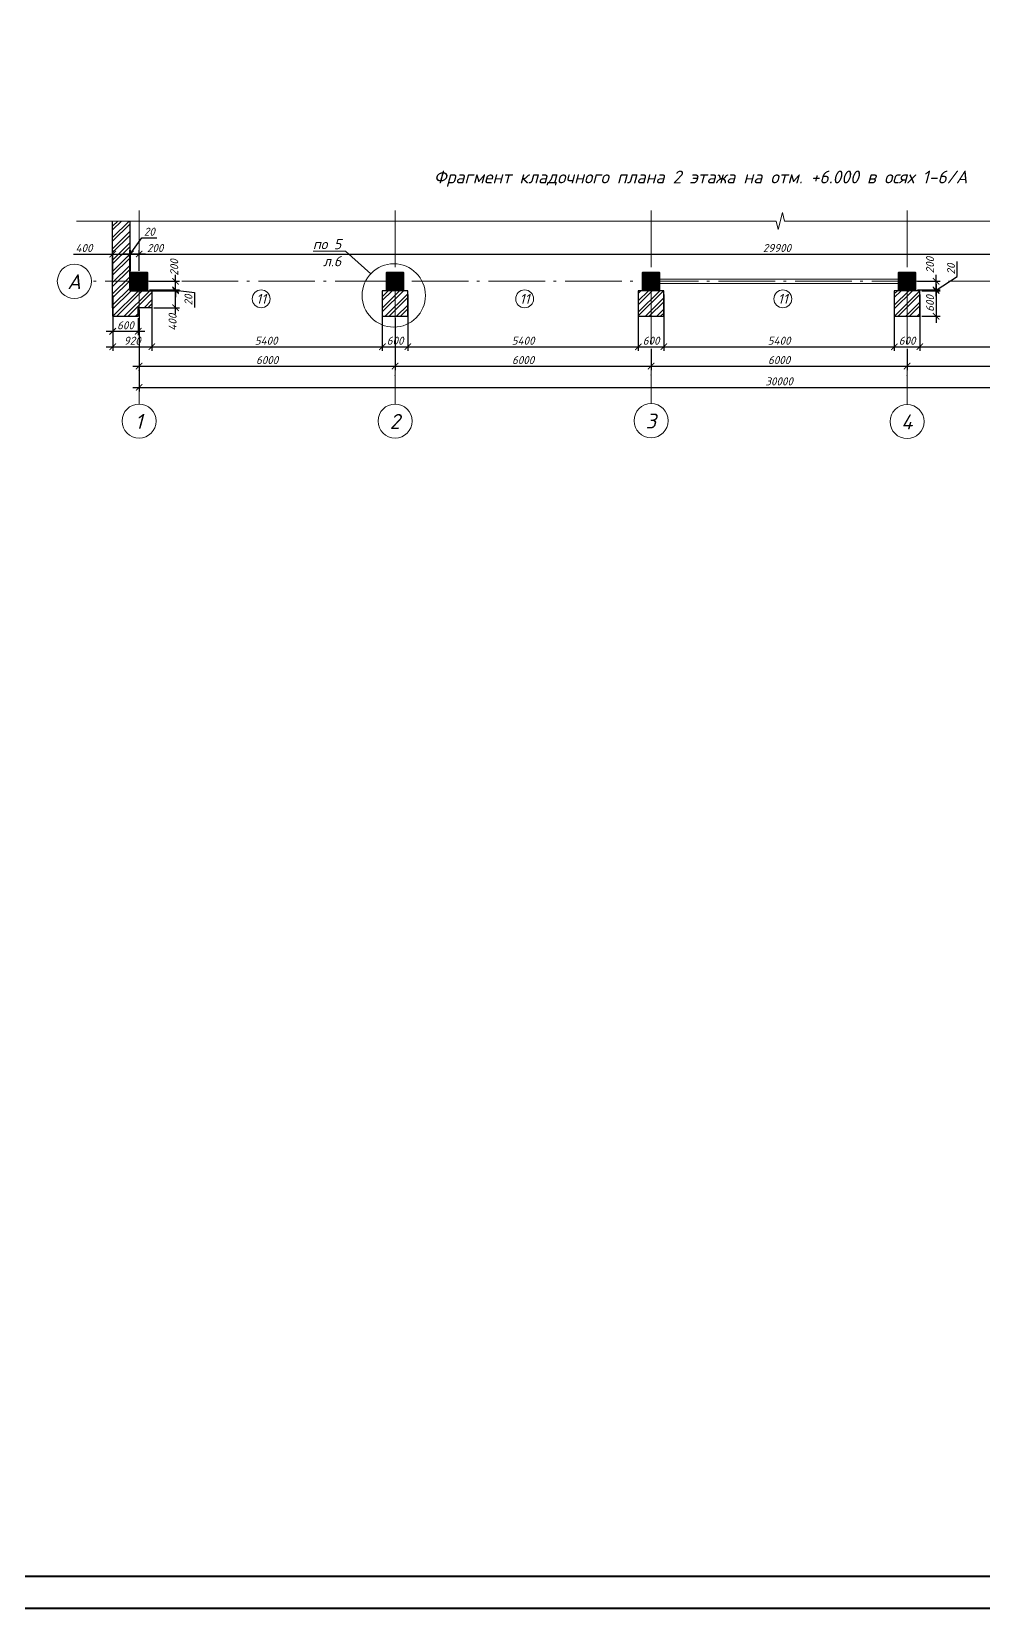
# Model space of a CAD drawing. Header units: millimetres. Extents: x -238377 to 196118, y -123284 to 30177.
# Drawn here: x -217173 to -194862, y -123214 to -86257 of the extents above; entities that cross this region are included whole.
import ezdxf
from ezdxf import colors
from ezdxf.entities.mleader import LeaderData, LeaderLine
from ezdxf.enums import TextEntityAlignment as Align
from ezdxf.math import Vec2, Vec3

# ---------------------------------------------------------------- set-up
doc = ezdxf.new("R2010")
doc.units = ezdxf.units.MM
doc.header["$MEASUREMENT"] = 0
doc.linetypes.add('Double Dashed', pattern=[1797.222233, 1325, -211.666656, 63.333344, -197.222233])
doc.layers.get('0').update_dxf_attribs({"lineweight": 5})
doc.layers.add('#Hatch', color=7, linetype='Continuous', lineweight=5, true_color=0x4d4d4d)
doc.layers.add('#Каркас', color=7, linetype='Continuous', lineweight=5, true_color=0x757575)
for name, color, linetype, lineweight in [('#Выноски', 150, 'Continuous', 15), ('#Оси', 7, 'Continuous', 5), ('#размеры', 7, 'Continuous', 5), ('0_Ном._пера__99', 7, 'Continuous', 40), ('колонны_Ном._пера__94', 252, 'Continuous', 13), ('колонны_Ном._пера__99', 7, 'Continuous', 40), ('оси_Ном._пера__96', 7, 'Continuous', 5), ('оси_Ном._пера__97', 7, 'Continuous', 20)]:
    doc.layers.add(name, color=color, linetype=linetype, lineweight=lineweight)
doc.layers.add('#стены наруж', color=7, linetype='Continuous')
doc.layers.add('колонны', color=7, linetype='Continuous')
doc.styles.get("Standard").update_dxf_attribs({"font": 'isocpeui.ttf'})
doc.styles.add('STEP PR', font='isocpeui.ttf')
doc.dimstyles.new('SPDS', dxfattribs={"dimscale": 10, "dimtxt": 2.5, "dimasz": 2, "dimexe": 1.25, "dimexo": 0.625, "dimtad": 1, "dimdec": 0, "dimrnd": 0.001, "dimtxsty": 'STEP PR', "dimblk": 'ARCHTICK', "dimcen": 2.5, "dimdle": 2, "dimclrd": 256, "dimclre": 256, "dimclrt": 7, "dimadec": 0, "dimazin": 2, "dimtfac": 0.75, "dimtdec": 0, "dimtmove": 1, "dimatfit": 3, "dimfxl": 1, "dimtolj": 1, "dimarcsym": 1})

# ---------------------------------------------------------------- blocks, each defined once
blk = doc.blocks.new('_ArchTick')
at = {"color": 0, "linetype": 'ByBlock', "const_width": 0.15}
blk.add_lwpolyline([(-0.5, -0.5), (0.5, 0.5)], dxfattribs=at)
blk = doc.blocks.new('*D183')
at = {"layer": '#размеры', "lineweight": -2, "transparency": 16777216}
for p, q in [((-214801, -91472), (-184601, -91472)), ((-214651, -91864), (-214651, -91378)), ((-184751, -91844), (-184751, -91378))]:
    blk.add_line(p, q, dxfattribs=at)
at = {"layer": 'Defpoints', "color": 0, "transparency": 16777216}
for p in [(-184751, -91472), (-214651, -91911), (-184751, -91891)]:
    blk.add_point(p, dxfattribs=at)
at = {"layer": '#размеры', "lineweight": -2, "transparency": 16777216, "xscale": 150, "yscale": 150, "zscale": 150, "rotation": 180}
blk.add_blockref('_ArchTick', (-214651, -91472), dxfattribs=at)
at = {"layer": '#размеры', "lineweight": -2, "transparency": 16777216, "xscale": 150, "yscale": 150, "zscale": 150}
blk.add_blockref('_ArchTick', (-184751, -91472), dxfattribs=at)
at = {"layer": '#размеры', "color": 7, "transparency": 16777216, "insert": (-199701, -91331), "char_height": 187.5, "attachment_point": 5, "style": 'STEP PR'}
blk.add_mtext('\\A1;29900', dxfattribs=at)
blk = doc.blocks.new('*D184')
at = {"layer": '#размеры', "lineweight": -2, "transparency": 16777216}
for p, q in [((-215271, -92440), (-215271, -93738)), ((-214351, -92778), (-214351, -93738)), ((-215421, -93644), (-214201, -93644))]:
    blk.add_line(p, q, dxfattribs=at)
at = {"layer": 'Defpoints', "color": 0, "transparency": 16777216}
for p in [(-215271, -92393), (-214351, -92731), (-214351, -93644)]:
    blk.add_point(p, dxfattribs=at)
at = {"layer": '#размеры', "lineweight": -2, "transparency": 16777216, "xscale": 150, "yscale": 150, "zscale": 150, "rotation": 180}
blk.add_blockref('_ArchTick', (-215271, -93644), dxfattribs=at)
at = {"layer": '#размеры', "lineweight": -2, "transparency": 16777216, "xscale": 150, "yscale": 150, "zscale": 150}
blk.add_blockref('_ArchTick', (-214351, -93644), dxfattribs=at)
at = {"layer": '#размеры', "color": 7, "transparency": 16777216, "insert": (-214811, -93503), "char_height": 187.5, "attachment_point": 5, "style": 'STEP PR'}
blk.add_mtext('\\A1;920', dxfattribs=at)
blk = doc.blocks.new('*D185')
at = {"layer": '#размеры', "lineweight": -2, "transparency": 16777216}
for p, q in [((-214351, -92631), (-214351, -93738)), ((-208951, -92468), (-208951, -93738)), ((-214501, -93644), (-208801, -93644))]:
    blk.add_line(p, q, dxfattribs=at)
at = {"layer": 'Defpoints', "color": 0, "transparency": 16777216}
for p in [(-214351, -92584), (-208951, -92421), (-208951, -93644)]:
    blk.add_point(p, dxfattribs=at)
at = {"layer": '#размеры', "lineweight": -2, "transparency": 16777216, "xscale": 150, "yscale": 150, "zscale": 150, "rotation": 180}
blk.add_blockref('_ArchTick', (-214351, -93644), dxfattribs=at)
at = {"layer": '#размеры', "lineweight": -2, "transparency": 16777216, "xscale": 150, "yscale": 150, "zscale": 150}
blk.add_blockref('_ArchTick', (-208951, -93644), dxfattribs=at)
at = {"layer": '#размеры', "color": 7, "transparency": 16777216, "insert": (-211673, -93503), "char_height": 187.5, "attachment_point": 5, "style": 'STEP PR'}
blk.add_mtext('\\A1;5400', dxfattribs=at)
blk = doc.blocks.new('*D186')
at = {"layer": '#размеры', "lineweight": -2, "transparency": 16777216}
for p, q in [((-208351, -92468), (-208351, -93738)), ((-202951, -92530), (-202951, -93738)), ((-208501, -93644), (-202801, -93644))]:
    blk.add_line(p, q, dxfattribs=at)
at = {"layer": 'Defpoints', "color": 0, "transparency": 16777216}
for p in [(-208351, -92421), (-202951, -92484), (-202951, -93644)]:
    blk.add_point(p, dxfattribs=at)
at = {"layer": '#размеры', "lineweight": -2, "transparency": 16777216, "xscale": 150, "yscale": 150, "zscale": 150, "rotation": 180}
blk.add_blockref('_ArchTick', (-208351, -93644), dxfattribs=at)
at = {"layer": '#размеры', "lineweight": -2, "transparency": 16777216, "xscale": 150, "yscale": 150, "zscale": 150}
blk.add_blockref('_ArchTick', (-202951, -93644), dxfattribs=at)
at = {"layer": '#размеры', "color": 7, "transparency": 16777216, "insert": (-205651, -93503), "char_height": 187.5, "attachment_point": 5, "style": 'STEP PR'}
blk.add_mtext('\\A1;5400', dxfattribs=at)
blk = doc.blocks.new('Колонна_15_1', base_point=(22379, 71856))
at = {"layer": 'колонны_Ном._пера__94', "linetype": 'Continuous', "true_color": 0x7d7d7d}
blk.add_hatch(color=8, dxfattribs=at).paths.add_polyline_path([(22179, 71647), (22579, 71647), (22579, 72047), (22179, 72047)])
blk.add_hatch(color=8, dxfattribs=at).paths.add_polyline_path([(22179, 71647), (22579, 71647), (22579, 72047), (22179, 72047)])
at = {"layer": 'колонны_Ном._пера__99', "linetype": 'Continuous', "flags": 128}
blk.add_lwpolyline([(22179, 71647), (22579, 71647), (22579, 72047), (22179, 72047)], close=True, dxfattribs=at)
at = {"layer": 'колонны_Ном._пера__99', "color": 8, "linetype": 'Continuous', "true_color": 0x737373, "flags": 128}
blk.add_lwpolyline([(22179, 71647), (22579, 71647), (22579, 72047), (22179, 72047)], close=True, dxfattribs=at)
at = {"layer": 'оси_Ном._пера__96', "color": 253, "lineweight": 5, "true_color": 0x9c9c9c}
for points in [[(22179, 71847), (22579, 71847)], [(22179, 71847), (22579, 71847)], [(22379, 72047), (22379, 71647)], [(22379, 72047), (22379, 71647)]]:
    blk.add_lwpolyline(points, dxfattribs=at)
blk = doc.blocks.new('*D187')
at = {"layer": '#размеры', "lineweight": -2, "transparency": 16777216}
for p, q in [((-202351, -92468), (-202351, -93738)), ((-196951, -92859), (-196951, -93738)), ((-202501, -93644), (-196801, -93644))]:
    blk.add_line(p, q, dxfattribs=at)
at = {"layer": 'Defpoints', "color": 0, "transparency": 16777216}
for p in [(-202351, -92421), (-196951, -92812), (-196951, -93644)]:
    blk.add_point(p, dxfattribs=at)
at = {"layer": '#размеры', "lineweight": -2, "transparency": 16777216, "xscale": 150, "yscale": 150, "zscale": 150, "rotation": 180}
blk.add_blockref('_ArchTick', (-202351, -93644), dxfattribs=at)
at = {"layer": '#размеры', "lineweight": -2, "transparency": 16777216, "xscale": 150, "yscale": 150, "zscale": 150}
blk.add_blockref('_ArchTick', (-196951, -93644), dxfattribs=at)
at = {"layer": '#размеры', "color": 7, "transparency": 16777216, "insert": (-199651, -93503), "char_height": 187.5, "attachment_point": 5, "style": 'STEP PR'}
blk.add_mtext('\\A1;5400', dxfattribs=at)
blk = doc.blocks.new('*D188')
at = {"layer": '#размеры', "lineweight": -2, "transparency": 16777216}
for p, q in [((-190951, -92978), (-190951, -93738)), ((-196351, -93188), (-196351, -93738)), ((-196501, -93644), (-190801, -93644))]:
    blk.add_line(p, q, dxfattribs=at)
at = {"layer": 'Defpoints', "color": 0, "transparency": 16777216}
for p in [(-190951, -92931), (-196351, -93141), (-190951, -93644)]:
    blk.add_point(p, dxfattribs=at)
at = {"layer": '#размеры', "lineweight": -2, "transparency": 16777216, "xscale": 150, "yscale": 150, "zscale": 150, "rotation": 180}
blk.add_blockref('_ArchTick', (-196351, -93644), dxfattribs=at)
at = {"layer": '#размеры', "lineweight": -2, "transparency": 16777216, "xscale": 150, "yscale": 150, "zscale": 150}
blk.add_blockref('_ArchTick', (-190951, -93644), dxfattribs=at)
at = {"layer": '#размеры', "color": 7, "transparency": 16777216, "insert": (-193651, -93503), "char_height": 187.5, "attachment_point": 5, "style": 'STEP PR'}
blk.add_mtext('\\A1;5400', dxfattribs=at)
blk = doc.blocks.new('Связ001')
at = {"layer": '#Каркас', "color": 102, "linetype": 'Continuous', "lineweight": 9}
blk.add_lwpolyline([(5837, 0), (5837, 100), (0, 100), (0, 0), (5837, 0)], dxfattribs=at)
blk = doc.blocks.new('*D176')
at = {"layer": '#размеры', "lineweight": -2, "transparency": 16777216}
for p, q in [((-208951, -92420), (-208951, -93738)), ((-208351, -92419), (-208351, -93738)), ((-209101, -93644), (-208201, -93644))]:
    blk.add_line(p, q, dxfattribs=at)
at = {"layer": 'Defpoints', "color": 0, "transparency": 16777216}
for p in [(-208951, -92373), (-208351, -92372), (-208351, -93644)]:
    blk.add_point(p, dxfattribs=at)
at = {"layer": '#размеры', "lineweight": -2, "transparency": 16777216, "xscale": 150, "yscale": 150, "zscale": 150, "rotation": 180}
blk.add_blockref('_ArchTick', (-208951, -93644), dxfattribs=at)
at = {"layer": '#размеры', "lineweight": -2, "transparency": 16777216, "xscale": 150, "yscale": 150, "zscale": 150}
blk.add_blockref('_ArchTick', (-208351, -93644), dxfattribs=at)
at = {"layer": '#размеры', "color": 7, "transparency": 16777216, "insert": (-208651, -93503), "char_height": 187.5, "attachment_point": 5, "style": 'STEP PR'}
blk.add_mtext('\\A1;600', dxfattribs=at)
blk = doc.blocks.new('*D177')
at = {"layer": '#размеры', "lineweight": -2, "transparency": 16777216}
for p, q in [((-202951, -92420), (-202951, -93738)), ((-202351, -92419), (-202351, -93738)), ((-203101, -93644), (-202201, -93644))]:
    blk.add_line(p, q, dxfattribs=at)
at = {"layer": 'Defpoints', "color": 0, "transparency": 16777216}
for p in [(-202951, -92373), (-202351, -92372), (-202351, -93644)]:
    blk.add_point(p, dxfattribs=at)
at = {"layer": '#размеры', "lineweight": -2, "transparency": 16777216, "xscale": 150, "yscale": 150, "zscale": 150, "rotation": 180}
blk.add_blockref('_ArchTick', (-202951, -93644), dxfattribs=at)
at = {"layer": '#размеры', "lineweight": -2, "transparency": 16777216, "xscale": 150, "yscale": 150, "zscale": 150}
blk.add_blockref('_ArchTick', (-202351, -93644), dxfattribs=at)
at = {"layer": '#размеры', "color": 7, "transparency": 16777216, "insert": (-202651, -93503), "char_height": 187.5, "attachment_point": 5, "style": 'STEP PR'}
blk.add_mtext('\\A1;600', dxfattribs=at)
blk = doc.blocks.new('*D178')
at = {"layer": '#размеры', "lineweight": -2, "transparency": 16777216}
for p, q in [((-196951, -92420), (-196951, -93738)), ((-196351, -92419), (-196351, -93738)), ((-197101, -93644), (-196201, -93644))]:
    blk.add_line(p, q, dxfattribs=at)
at = {"layer": 'Defpoints', "color": 0, "transparency": 16777216}
for p in [(-196951, -92373), (-196351, -92372), (-196351, -93644)]:
    blk.add_point(p, dxfattribs=at)
at = {"layer": '#размеры', "lineweight": -2, "transparency": 16777216, "xscale": 150, "yscale": 150, "zscale": 150, "rotation": 180}
blk.add_blockref('_ArchTick', (-196951, -93644), dxfattribs=at)
at = {"layer": '#размеры', "lineweight": -2, "transparency": 16777216, "xscale": 150, "yscale": 150, "zscale": 150}
blk.add_blockref('_ArchTick', (-196351, -93644), dxfattribs=at)
at = {"layer": '#размеры', "color": 7, "transparency": 16777216, "insert": (-196651, -93503), "char_height": 187.5, "attachment_point": 5, "style": 'STEP PR'}
blk.add_mtext('\\A1;600', dxfattribs=at)
blk = doc.blocks.new('*D181')
at = {"layer": '#размеры', "lineweight": -2, "transparency": 16777216}
for p, q in [((-216193, -91472), (-215271, -91472)), ((-215421, -91472), (-214721, -91472)), ((-215271, -92064), (-215271, -91378)), ((-214871, -92284), (-214871, -91378))]:
    blk.add_line(p, q, dxfattribs=at)
at = {"layer": 'Defpoints', "color": 0, "transparency": 16777216}
for p in [(-214871, -91472), (-215271, -92111), (-214871, -92331)]:
    blk.add_point(p, dxfattribs=at)
at = {"layer": '#размеры', "lineweight": -2, "transparency": 16777216, "xscale": 150, "yscale": 150, "zscale": 150, "rotation": 180}
blk.add_blockref('_ArchTick', (-215271, -91472), dxfattribs=at)
at = {"layer": '#размеры', "lineweight": -2, "transparency": 16777216, "xscale": 150, "yscale": 150, "zscale": 150}
blk.add_blockref('_ArchTick', (-214871, -91472), dxfattribs=at)
at = {"layer": '#размеры', "color": 7, "transparency": 16777216, "insert": (-215943, -91331), "char_height": 187.5, "attachment_point": 5, "style": 'STEP PR'}
blk.add_mtext('\\A1;400', dxfattribs=at)
blk = doc.blocks.new('*D192')
at = {"layer": '#размеры', "lineweight": -2, "transparency": 16777216}
for p, q in [((-214501, -91472), (-215001, -91472)), ((-214851, -91864), (-214851, -91378)), ((-214651, -91864), (-214651, -91378))]:
    blk.add_line(p, q, dxfattribs=at)
at = {"layer": 'Defpoints', "color": 0, "transparency": 16777216}
for p in [(-214851, -91472), (-214851, -91911), (-214651, -91911)]:
    blk.add_point(p, dxfattribs=at)
at = {"layer": '#размеры', "lineweight": -2, "transparency": 16777216, "xscale": 150, "yscale": 150, "zscale": 150, "rotation": 180}
blk.add_blockref('_ArchTick', (-214851, -91472), dxfattribs=at)
at = {"layer": '#размеры', "lineweight": -2, "transparency": 16777216, "xscale": 150, "yscale": 150, "zscale": 150}
blk.add_blockref('_ArchTick', (-214651, -91472), dxfattribs=at)
at = {"layer": '#размеры', "color": 7, "transparency": 16777216, "insert": (-214276, -91331), "char_height": 187.5, "attachment_point": 5, "style": 'STEP PR'}
blk.add_mtext('\\A1;200', dxfattribs=at)
blk = doc.blocks.new('*D193')
at = {"layer": '#размеры', "lineweight": -2, "transparency": 16777216}
for p, q in [((-214861, -91472), (-214589, -91089)), ((-214589, -91089), (-214233, -91089)), ((-214871, -91472), (-215021, -91472)), ((-214871, -91812), (-214871, -91378)), ((-214851, -91472), (-214871, -91472)), ((-214851, -91472), (-214871, -91472)), ((-214851, -91864), (-214851, -91378)), ((-214851, -91472), (-214701, -91472))]:
    blk.add_line(p, q, dxfattribs=at)
at = {"layer": 'Defpoints', "color": 0, "transparency": 16777216}
for p in [(-214871, -91472), (-214871, -91858), (-214851, -91911)]:
    blk.add_point(p, dxfattribs=at)
at = {"layer": '#размеры', "lineweight": -2, "transparency": 16777216, "xscale": 150, "yscale": 150, "zscale": 150}
blk.add_blockref('_ArchTick', (-214871, -91472), dxfattribs=at)
at = {"layer": '#размеры', "lineweight": -2, "transparency": 16777216, "xscale": 150, "yscale": 150, "zscale": 150, "rotation": 180}
blk.add_blockref('_ArchTick', (-214851, -91472), dxfattribs=at)
at = {"layer": '#размеры', "color": 7, "transparency": 16777216, "insert": (-214411, -90948), "char_height": 187.5, "attachment_point": 5, "style": 'STEP PR'}
blk.add_mtext('\\A1;20', dxfattribs=at)
blk = doc.blocks.new('*D194')
at = {"layer": '#размеры', "lineweight": -2, "transparency": 16777216}
for p, q in [((-214405, -92331), (-213702, -92331)), ((-213796, -92881), (-213796, -92181)), ((-214304, -92731), (-213702, -92731))]:
    blk.add_line(p, q, dxfattribs=at)
at = {"layer": 'Defpoints', "color": 0, "transparency": 16777216}
for p in [(-214451, -92331), (-213796, -92331), (-214351, -92731)]:
    blk.add_point(p, dxfattribs=at)
at = {"layer": '#размеры', "lineweight": -2, "transparency": 16777216, "xscale": 150, "yscale": 150, "zscale": 150}
for p, rotation in [((-213796, -92331), 90), ((-213796, -92731), 270)]:
    blk.add_blockref('_ArchTick', p, dxfattribs=dict(at, rotation=rotation))
at = {"layer": '#размеры', "color": 7, "transparency": 16777216, "insert": (-213867, -93071), "char_height": 187.5, "attachment_point": 5, "rotation": 90, "style": 'STEP PR'}
blk.add_mtext('\\A1;400', dxfattribs=at)
blk = doc.blocks.new('*D195')
at = {"layer": '#размеры', "lineweight": -2, "transparency": 16777216}
for p, q in [((-213796, -92461), (-213796, -91961)), ((-214405, -92111), (-213702, -92111)), ((-214405, -92311), (-213702, -92311))]:
    blk.add_line(p, q, dxfattribs=at)
at = {"layer": 'Defpoints', "color": 0, "transparency": 16777216}
for p in [(-214451, -92111), (-214451, -92311), (-213796, -92111)]:
    blk.add_point(p, dxfattribs=at)
at = {"layer": '#размеры', "lineweight": -2, "transparency": 16777216, "xscale": 150, "yscale": 150, "zscale": 150}
for p, rotation in [((-213796, -92111), 90), ((-213796, -92311), 270)]:
    blk.add_blockref('_ArchTick', p, dxfattribs=dict(at, rotation=rotation))
at = {"layer": '#размеры', "color": 7, "transparency": 16777216, "insert": (-213828, -91787), "char_height": 187.5, "attachment_point": 5, "rotation": 90, "style": 'STEP PR'}
blk.add_mtext('\\A1;200', dxfattribs=at)
blk = doc.blocks.new('*D196')
at = {"layer": '#размеры', "lineweight": -2, "transparency": 16777216}
for p, q in [((-196304, -92331), (-195878, -92331)), ((-195972, -92181), (-195972, -93081)), ((-196304, -92931), (-195878, -92931))]:
    blk.add_line(p, q, dxfattribs=at)
at = {"layer": 'Defpoints', "color": 0, "transparency": 16777216}
for p in [(-196351, -92331), (-196351, -92931), (-195972, -92931)]:
    blk.add_point(p, dxfattribs=at)
at = {"layer": '#размеры', "lineweight": -2, "transparency": 16777216, "xscale": 150, "yscale": 150, "zscale": 150}
for p, rotation in [((-195972, -92331), 90), ((-195972, -92931), 270)]:
    blk.add_blockref('_ArchTick', p, dxfattribs=dict(at, rotation=rotation))
at = {"layer": '#размеры', "color": 7, "transparency": 16777216, "insert": (-196113, -92631), "char_height": 187.5, "attachment_point": 5, "rotation": 90, "style": 'STEP PR'}
blk.add_mtext('\\A1;600', dxfattribs=at)
blk = doc.blocks.new('*D197')
at = {"layer": '#размеры', "lineweight": -2, "transparency": 16777216}
for p, q in [((-195479, -92002), (-195479, -91646)), ((-195972, -92321), (-195479, -92002)), ((-196405, -92311), (-195878, -92311)), ((-196304, -92331), (-195878, -92331)), ((-195972, -92311), (-195972, -92161)), ((-195972, -92331), (-195972, -92311)), ((-195972, -92331), (-195972, -92311)), ((-195972, -92331), (-195972, -92481))]:
    blk.add_line(p, q, dxfattribs=at)
at = {"layer": 'Defpoints', "color": 0, "transparency": 16777216}
for p in [(-196451, -92311), (-196351, -92331), (-195972, -92311)]:
    blk.add_point(p, dxfattribs=at)
at = {"layer": '#размеры', "lineweight": -2, "transparency": 16777216, "xscale": 150, "yscale": 150, "zscale": 150}
for p, rotation in [((-195972, -92311), 270), ((-195972, -92331), 90)]:
    blk.add_blockref('_ArchTick', p, dxfattribs=dict(at, rotation=rotation))
at = {"layer": '#размеры', "color": 7, "transparency": 16777216, "insert": (-195620, -91824), "char_height": 187.5, "attachment_point": 5, "rotation": 90, "style": 'STEP PR'}
blk.add_mtext('\\A1;20', dxfattribs=at)
blk = doc.blocks.new('*D198')
at = {"layer": '#размеры', "lineweight": -2, "transparency": 16777216}
for p, q in [((-195972, -92461), (-195972, -91961)), ((-196405, -92111), (-195878, -92111)), ((-196405, -92311), (-195878, -92311))]:
    blk.add_line(p, q, dxfattribs=at)
at = {"layer": 'Defpoints', "color": 0, "transparency": 16777216}
for p in [(-196451, -92111), (-196451, -92311), (-195972, -92111)]:
    blk.add_point(p, dxfattribs=at)
at = {"layer": '#размеры', "lineweight": -2, "transparency": 16777216, "xscale": 150, "yscale": 150, "zscale": 150}
for p, rotation in [((-195972, -92111), 90), ((-195972, -92311), 270)]:
    blk.add_blockref('_ArchTick', p, dxfattribs=dict(at, rotation=rotation))
at = {"layer": '#размеры', "color": 7, "transparency": 16777216, "insert": (-196113, -91731), "char_height": 187.5, "attachment_point": 5, "rotation": 90, "style": 'STEP PR'}
blk.add_mtext('\\A1;200', dxfattribs=at)
blk = doc.blocks.new('*U201')
at = {"color": 0, "linetype": 'ByBlock', "lineweight": -2}
for p, q in [((102.46, 0), (102.78, 1.25)), ((102.78, 1.25), (103.4, -1.25)), ((102.46, 0), (0, 0)), ((103.4, -1.25), (103.71, 0)), ((206.18, 0), (103.71, 0))]:
    blk.add_line(p, q, dxfattribs=at)
blk = doc.blocks.new('*D202')
at = {"layer": '#размеры', "lineweight": -2, "transparency": 16777216}
for p, q in [((-214651, -92778), (-214651, -94191)), ((-208651, -92978), (-208651, -94191)), ((-214801, -94098), (-208501, -94098))]:
    blk.add_line(p, q, dxfattribs=at)
at = {"layer": 'Defpoints', "color": 0, "transparency": 16777216}
for p in [(-214651, -92732), (-208651, -92931), (-208651, -94098)]:
    blk.add_point(p, dxfattribs=at)
at = {"layer": '#размеры', "lineweight": -2, "transparency": 16777216, "xscale": 150, "yscale": 150, "zscale": 150, "rotation": 180}
blk.add_blockref('_ArchTick', (-214651, -94098), dxfattribs=at)
at = {"layer": '#размеры', "lineweight": -2, "transparency": 16777216, "xscale": 150, "yscale": 150, "zscale": 150}
blk.add_blockref('_ArchTick', (-208651, -94098), dxfattribs=at)
at = {"layer": '#размеры', "color": 7, "transparency": 16777216, "insert": (-211651, -93957), "char_height": 187.5, "attachment_point": 5, "style": 'STEP PR'}
blk.add_mtext('\\A1;6000', dxfattribs=at)
blk = doc.blocks.new('*D203')
at = {"layer": '#размеры', "lineweight": -2, "transparency": 16777216}
for p, q in [((-208651, -92978), (-208651, -94191)), ((-202651, -93691), (-202651, -94191)), ((-208801, -94098), (-202501, -94098))]:
    blk.add_line(p, q, dxfattribs=at)
at = {"layer": 'Defpoints', "color": 0, "transparency": 16777216}
for p in [(-208651, -92931), (-202651, -93644), (-202651, -94098)]:
    blk.add_point(p, dxfattribs=at)
at = {"layer": '#размеры', "lineweight": -2, "transparency": 16777216, "xscale": 150, "yscale": 150, "zscale": 150, "rotation": 180}
blk.add_blockref('_ArchTick', (-208651, -94098), dxfattribs=at)
at = {"layer": '#размеры', "lineweight": -2, "transparency": 16777216, "xscale": 150, "yscale": 150, "zscale": 150}
blk.add_blockref('_ArchTick', (-202651, -94098), dxfattribs=at)
at = {"layer": '#размеры', "color": 7, "transparency": 16777216, "insert": (-205651, -93957), "char_height": 187.5, "attachment_point": 5, "style": 'STEP PR'}
blk.add_mtext('\\A1;6000', dxfattribs=at)
blk = doc.blocks.new('*D204')
at = {"layer": '#размеры', "lineweight": -2, "transparency": 16777216}
for p, q in [((-202651, -93691), (-202651, -94191)), ((-196651, -93691), (-196651, -94191)), ((-202801, -94098), (-196501, -94098))]:
    blk.add_line(p, q, dxfattribs=at)
at = {"layer": 'Defpoints', "color": 0, "transparency": 16777216}
for p in [(-202651, -93644), (-196651, -93644), (-196651, -94098)]:
    blk.add_point(p, dxfattribs=at)
at = {"layer": '#размеры', "lineweight": -2, "transparency": 16777216, "xscale": 150, "yscale": 150, "zscale": 150, "rotation": 180}
blk.add_blockref('_ArchTick', (-202651, -94098), dxfattribs=at)
at = {"layer": '#размеры', "lineweight": -2, "transparency": 16777216, "xscale": 150, "yscale": 150, "zscale": 150}
blk.add_blockref('_ArchTick', (-196651, -94098), dxfattribs=at)
at = {"layer": '#размеры', "color": 7, "transparency": 16777216, "insert": (-199651, -93957), "char_height": 187.5, "attachment_point": 5, "style": 'STEP PR'}
blk.add_mtext('\\A1;6000', dxfattribs=at)
blk = doc.blocks.new('*D205')
at = {"layer": '#размеры', "lineweight": -2, "transparency": 16777216}
for p, q in [((-196651, -93691), (-196651, -94191)), ((-190651, -93691), (-190651, -94191)), ((-196801, -94098), (-190501, -94098))]:
    blk.add_line(p, q, dxfattribs=at)
at = {"layer": 'Defpoints', "color": 0, "transparency": 16777216}
for p in [(-196651, -93644), (-190651, -93644), (-190651, -94098)]:
    blk.add_point(p, dxfattribs=at)
at = {"layer": '#размеры', "lineweight": -2, "transparency": 16777216, "xscale": 150, "yscale": 150, "zscale": 150, "rotation": 180}
blk.add_blockref('_ArchTick', (-196651, -94098), dxfattribs=at)
at = {"layer": '#размеры', "lineweight": -2, "transparency": 16777216, "xscale": 150, "yscale": 150, "zscale": 150}
blk.add_blockref('_ArchTick', (-190651, -94098), dxfattribs=at)
at = {"layer": '#размеры', "color": 7, "transparency": 16777216, "insert": (-193651, -93957), "char_height": 187.5, "attachment_point": 5, "style": 'STEP PR'}
blk.add_mtext('\\A1;6000', dxfattribs=at)
blk = doc.blocks.new('*D207')
at = {"layer": '#размеры', "lineweight": -2, "transparency": 16777216}
for p, q in [((-214651, -92778), (-214651, -94690)), ((-184651, -93691), (-184651, -94690)), ((-214801, -94597), (-184501, -94597))]:
    blk.add_line(p, q, dxfattribs=at)
at = {"layer": 'Defpoints', "color": 0, "transparency": 16777216}
for p in [(-214651, -92732), (-184651, -93644), (-184651, -94597)]:
    blk.add_point(p, dxfattribs=at)
at = {"layer": '#размеры', "lineweight": -2, "transparency": 16777216, "xscale": 150, "yscale": 150, "zscale": 150, "rotation": 180}
blk.add_blockref('_ArchTick', (-214651, -94597), dxfattribs=at)
at = {"layer": '#размеры', "lineweight": -2, "transparency": 16777216, "xscale": 150, "yscale": 150, "zscale": 150}
blk.add_blockref('_ArchTick', (-184651, -94597), dxfattribs=at)
at = {"layer": '#размеры', "color": 7, "transparency": 16777216, "insert": (-199651, -94456), "char_height": 187.5, "attachment_point": 5, "style": 'STEP PR'}
blk.add_mtext('\\A1;30000', dxfattribs=at)
blk = doc.blocks.new('*U225')
at = {"color": 0, "linetype": 'ByBlock', "lineweight": -2}
blk.add_circle((0, 0), 6, dxfattribs=at)
blk.add_attdef('Узел', text='', height=4, dxfattribs=at).set_placement((0, 0), align=Align.MIDDLE_CENTER)
blk = doc.blocks.new('*D272')
at = {"layer": '#размеры', "lineweight": -2, "transparency": 16777216}
for p, q in [((-214405, -92311), (-213702, -92311)), ((-214304, -92331), (-213702, -92331)), ((-213796, -92311), (-213796, -92161)), ((-213796, -92311), (-213796, -92331)), ((-213796, -92311), (-213796, -92331)), ((-213796, -92321), (-213354, -92372)), ((-213796, -92331), (-213796, -92481)), ((-213354, -92372), (-213354, -92728))]:
    blk.add_line(p, q, dxfattribs=at)
at = {"layer": 'Defpoints', "color": 0, "transparency": 16777216}
for p in [(-214451, -92311), (-214351, -92331), (-213796, -92331)]:
    blk.add_point(p, dxfattribs=at)
at = {"layer": '#размеры', "lineweight": -2, "transparency": 16777216, "xscale": 150, "yscale": 150, "zscale": 150}
for p, rotation in [((-213796, -92311), 270), ((-213796, -92331), 90)]:
    blk.add_blockref('_ArchTick', p, dxfattribs=dict(at, rotation=rotation))
at = {"layer": '#размеры', "color": 7, "transparency": 16777216, "insert": (-213495, -92550), "char_height": 187.5, "attachment_point": 5, "rotation": 90, "style": 'STEP PR'}
blk.add_mtext('\\A1;20', dxfattribs=at)
blk = doc.blocks.new('*D273')
at = {"layer": '#размеры', "lineweight": -2, "transparency": 16777216}
for p, q in [((-215271, -92978), (-215271, -93376)), ((-214671, -92978), (-214671, -93376)), ((-215421, -93283), (-214521, -93283))]:
    blk.add_line(p, q, dxfattribs=at)
at = {"layer": 'Defpoints', "color": 0, "transparency": 16777216}
for p in [(-215271, -92931), (-214671, -92932), (-214671, -93283)]:
    blk.add_point(p, dxfattribs=at)
at = {"layer": '#размеры', "lineweight": -2, "transparency": 16777216, "xscale": 150, "yscale": 150, "zscale": 150, "rotation": 180}
blk.add_blockref('_ArchTick', (-215271, -93283), dxfattribs=at)
at = {"layer": '#размеры', "lineweight": -2, "transparency": 16777216, "xscale": 150, "yscale": 150, "zscale": 150}
blk.add_blockref('_ArchTick', (-214671, -93283), dxfattribs=at)
at = {"layer": '#размеры', "color": 7, "transparency": 16777216, "insert": (-214971, -93142), "char_height": 187.5, "attachment_point": 5, "style": 'STEP PR'}
blk.add_mtext('\\A1;600', dxfattribs=at)
blk = doc.blocks.new('_None')

msp = doc.modelspace()

# ---------------------------------------------------------------- hatches: boundary and pattern name
at = {"layer": '#Hatch'}
h = msp.add_hatch(dxfattribs=at)
h.set_pattern_fill('ANSI32', color=256, scale=500)
h.set_pattern_definition([(45, (0, -12900.65), (-132.58252, 132.58252), []), (45, (88.39, -12900.65), (-132.58252, 132.58252), [])])
h.paths.add_polyline_path([(-214651.2, -92331), (-214871.5, -92331), (-214871.5, -92111), (-215271.5, -92111), (-215271.5, -92931), (-214671.2, -92931.6)])
h.paths.add_polyline_path([(-214351.2, -92331), (-214651.2, -92331), (-214671.2, -92931.6), (-214671.2, -92731.6), (-214351.2, -92731)])
h.paths.add_polyline_path([(-214871.5, -90698), (-215271.5, -90698), (-215271.5, -92111), (-214871.5, -92111)])
h = msp.add_hatch(dxfattribs=at)
h.set_pattern_fill('ANSI32', color=256, scale=500)
h.set_pattern_definition([(45, (0, -12920.65), (-132.58252, 132.58252), []), (45, (88.39, -12920.65), (-132.58252, 132.58252), [])])
h.paths.add_polyline_path([(-208651.2, -92331), (-208951.3, -92331), (-208951.3, -92931), (-208651.2, -92931)])
h.paths.add_polyline_path([(-208351, -92331), (-208651.2, -92331), (-208651.2, -92931), (-208351, -92931)])
h.paths.add_polyline_path([(-202651.2, -92331), (-202951.3, -92331), (-202951, -92930.9), (-202651.2, -92931)])
h.paths.add_polyline_path([(-202351, -92331), (-202651.2, -92331), (-202651.2, -92931), (-202351, -92931)])
h.paths.add_polyline_path([(-196651.2, -92331), (-196951, -92331), (-196951, -92931), (-196650.9, -92931)])
h.paths.add_polyline_path([(-196350.7, -92331), (-196651.2, -92331), (-196650.9, -92931), (-196350.7, -92931)])
h.paths.add_polyline_path([(-190651.2, -92331), (-190951.6, -92331), (-190951.6, -92931), (-190651.2, -92931)])
h.paths.add_polyline_path([(-190351.3, -92331), (-190651.2, -92331), (-190651.2, -92931), (-190351.3, -92931)])
h.paths.add_polyline_path([(-184651.2, -92331), (-184951.2, -92331), (-184951.2, -92931), (-184651.2, -92931)])
h.paths.add_polyline_path([(-184351.2, -92331), (-184651.2, -92331), (-184651.2, -92931), (-184351.2, -92931)])

# ---------------------------------------------------------------- linework, layer by layer
at = {"layer": '#Выноски'}
msp.add_circle((-208682.1, -92442.7), 741.8, dxfattribs=at)
at = {"layer": '#стены наруж', "lineweight": 30}
for points in [[(-215271.5, -92731), (-215271.5, -90698)], [(-214871.5, -90698), (-214871.5, -92331), (-214351.2, -92331), (-214351.2, -92731), (-214671.2, -92731.6)], [(-208351, -92731), (-208351, -92331), (-208951.3, -92331), (-208951.3, -92731)], [(-215271.5, -92731), (-215271.5, -92931), (-214671.2, -92931.6), (-214671.2, -92731.6)], [(-208951.3, -92733.1), (-208951.3, -92931), (-208351, -92931), (-208351, -92733.1)]]:
    msp.add_lwpolyline(points, dxfattribs=at)
for points in [[(-202351, -92331), (-202951.3, -92331), (-202951.3, -92931), (-202351, -92931)], [(-196350.7, -92331), (-196951, -92331), (-196951, -92931), (-196350.7, -92931)]]:
    msp.add_lwpolyline(points, close=True, dxfattribs=at)
at = {"color": 3, "lineweight": 40}
for points in [[(-238376.9, -44845.8), (-11282.4, -44845.8), (-11282.4, -123214.4), (-238376.9, -123214.4)], [(-237626.3, -45596.4), (-12033, -45596.4), (-12033, -122463.8), (-237626.3, -122463.8)]]:
    msp.add_lwpolyline(points, close=True, dxfattribs=at)
at = {"layer": 'оси_Ном._пера__96', "linetype": 'Double Dashed', "lineweight": 5}
for p, q in [((-214651.2, -90454.7), (-214651.2, -94206.1)), ((-208651.2, -90454.7), (-208651.2, -94313.8)), ((-202651.2, -90454.7), (-202651.2, -94304.7)), ((-196651.2, -90454.7), (-196651.2, -94325.1)), ((-183570.6, -92111), (-215768.1, -92111)), ((-214651.2, -94206.1), (-214651.2, -94987)), ((-208651.2, -94313.8), (-208651.2, -94987))]:
    msp.add_line(p, q, dxfattribs=at)
at = {"layer": 'оси_Ном._пера__96', "linetype": 'Double Dashed'}
for p, q in [((-202651.2, -94304.7), (-202651.2, -94977.9)), ((-196651.2, -94325.1), (-196651.2, -94998.3))]:
    msp.add_line(p, q, dxfattribs=at)
for p in [(-214651.2, -94206.1), (-214651.2, -94206.1), (-202651.2, -94304.7), (-202651.2, -94304.7), (-196651.2, -94325.1), (-196651.2, -94325.1)]:
    msp.add_point(p, dxfattribs=at)
at = {"layer": 'оси_Ном._пера__96', "linetype": 'Double Dashed', "lineweight": 5}
msp.add_point((-208651.2, -94313.8), dxfattribs=at)
msp.add_point((-208651.2, -94313.8), dxfattribs=at)
at = {"layer": 'оси_Ном._пера__97', "linetype": 'Continuous'}
for centre, major_axis, start_param, end_param in [((-216168.1, -92111), (-282.8, 282.8), 0.7853982, 7.0685835), ((-202651.2, -95377.9), (282.8, 282.8), 3.9269908, 10.2101761), ((-214651.2, -95387), (282.8, 282.8), 3.9269908, 10.2101761), ((-208651.2, -95387), (282.8, 282.8), 3.9269908, 10.2101761), ((-196651.2, -95398.3), (282.8, 282.8), 3.9269908, 10.2101761)]:
    msp.add_ellipse(centre, major_axis=major_axis, ratio=1, start_param=start_param, end_param=end_param, dxfattribs=at)

# ---------------------------------------------------------------- block references
at = {"layer": '#Каркас', "linetype": 'Continuous', "xscale": 0.9584354169361496, "zscale": 1000}
msp.add_blockref('Связ001', (-202446.2, -92161), dxfattribs=at)
at = {"layer": '#размеры'}
ref = msp.add_blockref('*U225', (-211790.6, -92522.5), dxfattribs=dict(at, xscale=35, yscale=35, zscale=35))
ref.add_attrib('Узел', '11', dxfattribs={"layer": '0', "color": 0, "linetype": 'ByBlock', "lineweight": -2, "height": 233.33}).set_placement((-211790.6, -92522.5), align=Align.MIDDLE_CENTER)
ref = msp.add_blockref('*U225', (-205615.3, -92522.5), dxfattribs=dict(at, xscale=35, yscale=35, zscale=35))
ref.add_attrib('Узел', '11', dxfattribs={"layer": '0', "color": 0, "linetype": 'ByBlock', "lineweight": -2, "height": 233.33}).set_placement((-205615.3, -92522.5), align=Align.MIDDLE_CENTER)
ref = msp.add_blockref('*U225', (-199564.1, -92522.5), dxfattribs=dict(at, xscale=35, yscale=35, zscale=35))
ref.add_attrib('Узел', '11', dxfattribs={"layer": '0', "color": 0, "linetype": 'ByBlock', "lineweight": -2, "height": 233.33}).set_placement((-199564.1, -92522.5), align=Align.MIDDLE_CENTER)
at = {"xscale": -160, "yscale": 160, "zscale": 160}
msp.add_blockref('*U201', (-183130.2, -90698), dxfattribs=at)
at = {"layer": 'колонны'}
for p in [(-214651.5, -92102.1), (-208651.5, -92102.1), (-202651.5, -92102.1), (-196651.5, -92102.1)]:
    msp.add_blockref('Колонна_15_1', p, dxfattribs=at)

# ---------------------------------------------------------------- texts
at = {"layer": '#Оси', "linetype": 'Continuous', "ltscale": 100, "style": 'STEP PR'}
for s, p in [('А', (-216175.1, -92118.7)), ('1', (-214658.1, -95394.6)), ('2', (-208658.1, -95394.6)), ('3', (-202658.1, -95385.6)), ('4', (-196658.1, -95405.9))]:
    msp.add_text(s, height=350, dxfattribs=at).set_placement(p, align=Align.MIDDLE_CENTER)
at = {"layer": '0_Ном._пера__99', "linetype": 'Continuous', "insert": (-209870.7, -89706.5), "char_height": 300, "width": 17515.954, "attachment_point": 4, "style": 'STEP PR'}
msp.add_mtext('\\pi2126.2;Фрагмент кладочного плана 2 этажа на отм. +6.000 {\\C1;в осях 1-6/А}', dxfattribs=at)

# ---------------------------------------------------------------- dimensions: what is measured, and where the dimension line sits
at = {"layer": '#размеры'}
for base, p1, p2, picture, middle in [((-214871.5, -91472), (-214851.5, -91911), (-214871.5, -91858.5), '*D193', (-214541.8, -91089)), ((-214871.5, -91472), (-215271.5, -92111), (-214871.5, -92331), '*D181', (-215942.7, -91421.9)), ((-214851.5, -91472), (-214651.5, -91911), (-214851.5, -91911), '*D192', (-214276.2, -91472)), ((-184751.2, -91472), (-214651.5, -91911), (-184751.2, -91891), '*D183', (-199701.3, -91472)), ((-208351, -93643.9), (-208951.3, -92373.5), (-208351, -92372.4), '*D176', (-208651.2, -93643.9)), ((-202351, -93643.9), (-202951.3, -92373.5), (-202351, -92372.4), '*D177', (-202651.2, -93643.9)), ((-196350.7, -93643.9), (-196951, -92373.5), (-196350.7, -92372.4), '*D178', (-196650.9, -93643.9)), ((-214351.2, -93643.9), (-215271.5, -92393.5), (-214351.2, -92731), '*D184', (-214811.3, -93643.9)), ((-208951.3, -93643.9), (-214351.2, -92584.4), (-208951.3, -92421), '*D185', (-211672.6, -93643.9)), ((-202951, -93643.9), (-208351, -92421), (-202951, -92483.5), '*D186', (-205651.2, -93643.9)), ((-196951, -93643.9), (-202351, -92421), (-196951, -92812.1), '*D187', (-199651.2, -93643.9)), ((-190950.7, -93643.9), (-196350.7, -93141.4), (-190950.7, -92931), '*D188', (-193651.2, -93643.9))]:
    dim = msp.add_linear_dim(base=base, p1=p1, p2=p2, dimstyle='SPDS', override={"dimscale": 75, "dimtxsty": 'STEP PR'}, dxfattribs=at)
    dim.commit()
    dim.dimension.update_dxf_attribs({"geometry": picture, "text_midpoint": middle, "dimtype": 160})
for base, p1, p2, picture, middle in [((-213796, -92111), (-214451.5, -92311), (-214451.5, -92111), '*D195', (-213687.7, -91786.8)), ((-195971.9, -92111), (-196451.5, -92311), (-196451.5, -92111), '*D198', (-195971.9, -91731.3)), ((-195971.9, -92311), (-196350.7, -92331), (-196451.5, -92311), '*D197', (-195479.2, -91955.2)), ((-213796, -92331), (-214451.5, -92311), (-214351.2, -92331), '*D272', (-213354, -92419.1)), ((-213796, -92331), (-214351.2, -92731), (-214451.5, -92331), '*D194', (-213726, -93071.2)), ((-195971.9, -92931), (-196350.7, -92331), (-196350.7, -92931), '*D196', (-195971.9, -92631))]:
    dim = msp.add_linear_dim(base=base, p1=p1, p2=p2, angle=90, dimstyle='SPDS', override={"dimscale": 75, "dimtxsty": 'STEP PR'}, dxfattribs=at)
    dim.commit()
    dim.dimension.update_dxf_attribs({"geometry": picture, "text_midpoint": middle, "dimtype": 160})
for base, p1, p2, picture, middle in [((-208651.2, -94097.7), (-214651.2, -92731.5), (-208651.2, -92931), '*D202', (-211651.2, -93957)), ((-184651.2, -94596.5), (-214651.2, -92731.5), (-184651.2, -93643.9), '*D207', (-199651.2, -94455.9)), ((-214671.2, -93282.6), (-215271.5, -92931), (-214671.2, -92931.6), '*D273', (-214971.3, -93142)), ((-202651.2, -94097.7), (-208651.2, -92931), (-202651.2, -93643.9), '*D203', (-205651.2, -93957)), ((-196651.2, -94097.7), (-202651.2, -93643.9), (-196651.2, -93643.9), '*D204', (-199651.2, -93957)), ((-190651.2, -94097.7), (-196651.2, -93643.9), (-190651.2, -93643.9), '*D205', (-193651.2, -93957))]:
    dim = msp.add_linear_dim(base=base, p1=p1, p2=p2, dimstyle='SPDS', override={"dimscale": 75, "dimtxsty": 'STEP PR'}, dxfattribs=at)
    dim.commit()
    dim.dimension.update_dxf_attribs({"geometry": picture, "text_midpoint": middle})

# ---------------------------------------------------------------- leaders
at = {"layer": '#Выноски'}
ml = msp.add_multileader_mtext('Standard', dxfattribs=at)
ml.set_content('\\A1;по 5\\Pл.6 ', color=256, style='STEP PR')
ml.set_leader_properties(color=256, linetype='ByLayer', lineweight=-1)
ml.set_arrow_properties(name='NONE')
ml.build(insert=Vec2(0, 0))
ml.multileader.update_dxf_attribs({"text_left_attachment_type": 6, "text_right_attachment_type": 6, "dogleg_length": 0, "arrow_head_size": 240})
ctx = ml.context
ctx.base_point, ctx.char_height, ctx.arrow_head_size, ctx.landing_gap_size, ctx.plane_origin = Vec3(-210679, -91406.7), 240, 240, 100, Vec3(-204302, -104820.7)
ctx.left_attachment, ctx.right_attachment, ctx.text_align_type = 6, 6, 2
notes = []
notes.append((ctx, [(1, (1, 1, 0), (-209813, -91406.7), (-1, 0), 0, [(0, [(-209220, -91931.9)], 0, [])])]))
ctx.mtext.insert, ctx.mtext.rotation, ctx.mtext.width, ctx.mtext.defined_height, ctx.mtext.alignment, ctx.mtext.flow_direction = Vec3(-209913, -91118.7), 6.2831853, 920.715, 410.9, 3, 5
for ctx, leaders in notes:
    for number, flags, end, landing, length, lines in leaders:
        leader = LeaderData()
        leader.index, (leader.has_last_leader_line, leader.has_dogleg_vector, leader.attachment_direction) = number, flags
        leader.last_leader_point, leader.dogleg_vector, leader.dogleg_length = Vec3(end), Vec3(landing), length
        for number, points, colour, breaks in lines:
            line = LeaderLine()
            line.index, line.vertices, line.color, line.breaks = number, Vec3.list(points), colors.encode_raw_color(colour), breaks
            leader.lines.append(line)
        ctx.leaders.append(leader)

doc.saveas('drawing.dxf')
